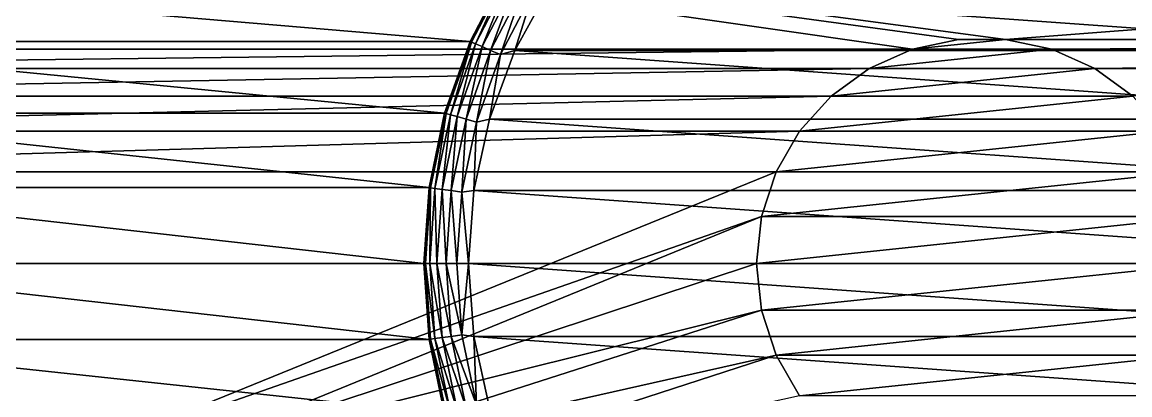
# Model space of a CAD drawing. Extents: x 464 to 15145, y 328 to 7622.
# Drawn here: x 3973 to 6263, y 5550 to 6322 of the extents above; entities that cross this region are included whole.
import ezdxf

# ---------------------------------------------------------------- set-up
doc = ezdxf.new("R2010")
doc.units = 0
doc.layers.get('0').update_dxf_attribs({"linetype": 'CONTINUOUS'})

msp = doc.modelspace()

# ---------------------------------------------------------------- linework, layer by layer
at = {"color": 7}
for points in [[(5813.8, 6265.4, -3744.1), (2408.7, 6265.4, -3744.1), (1152, 6934.5, -3744.1), (5813.8, 6265.4, -3744.1)], [(14457.2, 6934.5, -3744.1), (6006.6, 6285.6, -3744.1), (1152, 6934.5, -3744.1), (14457.2, 6934.5, -3744.1)], [(1152, 6934.5, -3744.1), (6006.6, 6285.6, -3744.1), (5909.2, 6285.6, -3744.1), (1152, 6934.5, -3744.1)], [(1152, 6934.5, -3744.1), (5909.2, 6285.6, -3744.1), (5813.8, 6265.4, -3744.1), (1152, 6934.5, -3744.1)], [(9602.5, 6285.6, -3744.1), (6006.6, 6285.6, -3744.1), (14457.2, 6934.5, -3744.1), (9602.5, 6285.6, -3744.1)], [(3323.2, 6281.7, -4432), (4899.3, 6281.7, -4432), (3250.7, 6421.6, -4432), (3323.2, 6281.7, -4432)], [(3250.7, 6421.6, -4432), (4899.3, 6281.7, -4432), (4971.8, 6421.6, -4432), (3250.7, 6421.6, -4432)], [(4899.3, 6281.7, -5124.5), (4902.2, 6280.5, -5148.4), (4971.8, 6421.6, -5124.5), (4899.3, 6281.7, -5124.5)], [(4899.3, 6281.7, -4432), (4899.3, 6281.7, -5124.5), (4971.8, 6421.6, -4432), (4899.3, 6281.7, -4432)], [(4971.8, 6421.6, -4432), (4899.3, 6281.7, -5124.5), (4971.8, 6421.6, -5124.5), (4971.8, 6421.6, -4432)], [(4971.8, 6421.6, -5124.5), (4902.2, 6280.5, -5148.4), (4974.5, 6420, -5148.4), (4971.8, 6421.6, -5124.5)], [(4902.2, 6280.5, -5148.4), (4910.6, 6276.8, -5170.7), (4974.5, 6420, -5148.4), (4902.2, 6280.5, -5148.4)], [(4910.6, 6276.8, -5170.7), (4982.3, 6415.2, -5170.7), (4974.5, 6420, -5148.4), (4910.6, 6276.8, -5170.7)], [(4910.6, 6276.8, -5170.7), (4924.1, 6271, -5189.8), (4982.3, 6415.2, -5170.7), (4910.6, 6276.8, -5170.7)], [(4924.1, 6271, -5189.8), (4994.9, 6407.5, -5189.8), (4982.3, 6415.2, -5170.7), (4924.1, 6271, -5189.8)], [(4924.1, 6271, -5189.8), (4941.6, 6263.3, -5204.5), (4994.9, 6407.5, -5189.8), (4924.1, 6271, -5189.8)], [(4941.6, 6263.3, -5204.5), (5011.2, 6397.6, -5204.5), (4994.9, 6407.5, -5189.8), (4941.6, 6263.3, -5204.5)], [(4941.6, 6263.3, -5204.5), (4962.1, 6254.5, -5213.7), (5011.2, 6397.6, -5204.5), (4941.6, 6263.3, -5204.5)], [(4962.1, 6254.5, -5213.7), (5030.2, 6386, -5213.7), (5011.2, 6397.6, -5204.5), (4962.1, 6254.5, -5213.7)], [(4992, 6263, -5216.8), (5064.6, 6396, -5216.8), (5030.2, 6386, -5213.7), (4992, 6263, -5216.8)], [(4992, 6263, -5216.8), (6923.8, 6263, -5216.8), (5064.6, 6396, -5216.8), (4992, 6263, -5216.8)], [(5064.6, 6396, -5216.8), (6923.8, 6263, -5216.8), (6851.2, 6396, -5216.8), (5064.6, 6396, -5216.8)], [(4962.1, 6254.5, -5213.7), (4992, 6263, -5216.8), (5030.2, 6386, -5213.7), (4962.1, 6254.5, -5213.7)], [(3375.9, 6133.3, -4432), (4846.5, 6133.3, -4432), (3323.2, 6281.7, -4432), (3375.9, 6133.3, -4432)], [(3323.2, 6281.7, -4432), (4846.5, 6133.3, -4432), (4899.3, 6281.7, -4432), (3323.2, 6281.7, -4432)], [(4846.5, 6133.3, -5124.5), (4849.6, 6132.4, -5148.4), (4899.3, 6281.7, -5124.5), (4846.5, 6133.3, -5124.5)], [(4846.5, 6133.3, -4432), (4846.5, 6133.3, -5124.5), (4899.3, 6281.7, -4432), (4846.5, 6133.3, -4432)], [(4899.3, 6281.7, -4432), (4846.5, 6133.3, -5124.5), (4899.3, 6281.7, -5124.5), (4899.3, 6281.7, -4432)], [(4899.3, 6281.7, -5124.5), (4849.6, 6132.4, -5148.4), (4902.2, 6280.5, -5148.4), (4899.3, 6281.7, -5124.5)], [(4849.6, 6132.4, -5148.4), (4858.5, 6130, -5170.7), (4902.2, 6280.5, -5148.4), (4849.6, 6132.4, -5148.4)], [(4902.2, 6280.5, -5148.4), (4858.5, 6130, -5170.7), (4910.6, 6276.8, -5170.7), (4902.2, 6280.5, -5148.4)], [(4858.5, 6130, -5170.7), (4872.6, 6126, -5189.8), (4910.6, 6276.8, -5170.7), (4858.5, 6130, -5170.7)], [(4872.6, 6126, -5189.8), (4924.1, 6271, -5189.8), (4910.6, 6276.8, -5170.7), (4872.6, 6126, -5189.8)], [(5909.2, 6285.6, -3744.1), (5909.2, 6285.6, -4528.9), (5813.8, 6265.4, -4528.9), (5909.2, 6285.6, -3744.1)], [(5909.2, 6285.6, -3744.1), (5813.8, 6265.4, -4528.9), (5813.8, 6265.4, -3744.1), (5909.2, 6285.6, -3744.1)], [(6102, 6265.4, -4528.9), (5813.8, 6265.4, -4528.9), (6006.6, 6285.6, -4528.9), (6102, 6265.4, -4528.9)], [(6006.6, 6285.6, -4528.9), (5813.8, 6265.4, -4528.9), (5909.2, 6285.6, -4528.9), (6006.6, 6285.6, -4528.9)], [(6006.6, 6285.6, -3744.1), (6006.6, 6285.6, -4528.9), (5909.2, 6285.6, -4528.9), (6006.6, 6285.6, -3744.1)], [(6006.6, 6285.6, -3744.1), (5909.2, 6285.6, -4528.9), (5909.2, 6285.6, -3744.1), (6006.6, 6285.6, -3744.1)], [(9602.5, 6285.6, -3744.1), (6102, 6265.4, -3744.1), (6006.6, 6285.6, -3744.1), (9602.5, 6285.6, -3744.1)], [(6102, 6265.4, -3744.1), (6102, 6265.4, -4528.9), (6006.6, 6285.6, -4528.9), (6102, 6265.4, -3744.1)], [(6102, 6265.4, -3744.1), (6006.6, 6285.6, -4528.9), (6006.6, 6285.6, -3744.1), (6102, 6265.4, -3744.1)], [(9507.1, 6265.4, -3744.1), (6102, 6265.4, -3744.1), (9602.5, 6285.6, -3744.1), (9507.1, 6265.4, -3744.1)], [(5813.8, 6265.4, -3744.1), (2497.7, 6225.7, -3744.1), (2408.7, 6265.4, -3744.1), (5813.8, 6265.4, -3744.1)], [(5724.8, 6225.7, -3744.1), (2497.7, 6225.7, -3744.1), (5813.8, 6265.4, -3744.1), (5724.8, 6225.7, -3744.1)], [(4872.6, 6126, -5189.8), (4891, 6120.8, -5204.5), (4924.1, 6271, -5189.8), (4872.6, 6126, -5189.8)], [(4891, 6120.8, -5204.5), (4941.6, 6263.3, -5204.5), (4924.1, 6271, -5189.8), (4891, 6120.8, -5204.5)], [(4891, 6120.8, -5204.5), (4912.4, 6114.8, -5213.7), (4941.6, 6263.3, -5204.5), (4891, 6120.8, -5204.5)], [(4912.4, 6114.8, -5213.7), (4962.1, 6254.5, -5213.7), (4941.6, 6263.3, -5204.5), (4912.4, 6114.8, -5213.7)], [(4912.4, 6114.8, -5213.7), (4939.1, 6121.1, -5216.8), (4962.1, 6254.5, -5213.7), (4912.4, 6114.8, -5213.7)], [(4939.1, 6121.1, -5216.8), (4992, 6263, -5216.8), (4962.1, 6254.5, -5213.7), (4939.1, 6121.1, -5216.8)], [(4939.1, 6121.1, -5216.8), (6976.7, 6121.1, -5216.8), (4992, 6263, -5216.8), (4939.1, 6121.1, -5216.8)], [(4992, 6263, -5216.8), (6976.7, 6121.1, -5216.8), (6923.8, 6263, -5216.8), (4992, 6263, -5216.8)], [(5813.8, 6265.4, -3744.1), (5813.8, 6265.4, -4528.9), (5724.8, 6225.7, -4528.9), (5813.8, 6265.4, -3744.1)], [(5813.8, 6265.4, -3744.1), (5724.8, 6225.7, -4528.9), (5724.8, 6225.7, -3744.1), (5813.8, 6265.4, -3744.1)], [(6191, 6225.7, -4528.9), (5724.8, 6225.7, -4528.9), (6102, 6265.4, -4528.9), (6191, 6225.7, -4528.9)], [(6102, 6265.4, -4528.9), (5724.8, 6225.7, -4528.9), (5813.8, 6265.4, -4528.9), (6102, 6265.4, -4528.9)], [(9507.1, 6265.4, -3744.1), (6191, 6225.7, -3744.1), (6102, 6265.4, -3744.1), (9507.1, 6265.4, -3744.1)], [(6191, 6225.7, -3744.1), (6191, 6225.7, -4528.9), (6102, 6265.4, -4528.9), (6191, 6225.7, -3744.1)], [(6191, 6225.7, -3744.1), (6102, 6265.4, -4528.9), (6102, 6265.4, -3744.1), (6191, 6225.7, -3744.1)], [(9418.1, 6225.7, -3744.1), (6191, 6225.7, -3744.1), (9507.1, 6265.4, -3744.1), (9418.1, 6225.7, -3744.1)], [(5724.8, 6225.7, -3744.1), (2576.6, 6168.4, -3744.1), (2497.7, 6225.7, -3744.1), (5724.8, 6225.7, -3744.1)], [(5645.9, 6168.4, -3744.1), (2576.6, 6168.4, -3744.1), (5724.8, 6225.7, -3744.1), (5645.9, 6168.4, -3744.1)], [(5724.8, 6225.7, -3744.1), (5724.8, 6225.7, -4528.9), (5645.9, 6168.4, -4528.9), (5724.8, 6225.7, -3744.1)], [(5724.8, 6225.7, -3744.1), (5645.9, 6168.4, -4528.9), (5645.9, 6168.4, -3744.1), (5724.8, 6225.7, -3744.1)], [(6269.9, 6168.4, -4528.9), (5645.9, 6168.4, -4528.9), (6191, 6225.7, -4528.9), (6269.9, 6168.4, -4528.9)], [(6191, 6225.7, -4528.9), (5645.9, 6168.4, -4528.9), (5724.8, 6225.7, -4528.9), (6191, 6225.7, -4528.9)], [(9418.1, 6225.7, -3744.1), (6269.9, 6168.4, -3744.1), (6191, 6225.7, -3744.1), (9418.1, 6225.7, -3744.1)], [(6269.9, 6168.4, -3744.1), (6269.9, 6168.4, -4528.9), (6191, 6225.7, -4528.9), (6269.9, 6168.4, -3744.1)], [(6269.9, 6168.4, -3744.1), (6191, 6225.7, -4528.9), (6191, 6225.7, -3744.1), (6269.9, 6168.4, -3744.1)], [(5645.9, 6168.4, -3744.1), (2641.8, 6096, -3744.1), (2576.6, 6168.4, -3744.1), (5645.9, 6168.4, -3744.1)], [(5580.7, 6096, -3744.1), (2641.8, 6096, -3744.1), (5645.9, 6168.4, -3744.1), (5580.7, 6096, -3744.1)], [(5645.9, 6168.4, -3744.1), (5645.9, 6168.4, -4528.9), (5580.7, 6096, -4528.9), (5645.9, 6168.4, -3744.1)], [(5645.9, 6168.4, -3744.1), (5580.7, 6096, -4528.9), (5580.7, 6096, -3744.1), (5645.9, 6168.4, -3744.1)], [(6335.1, 6096, -4528.9), (5580.7, 6096, -4528.9), (6269.9, 6168.4, -4528.9), (6335.1, 6096, -4528.9)], [(6269.9, 6168.4, -4528.9), (5580.7, 6096, -4528.9), (5645.9, 6168.4, -4528.9), (6269.9, 6168.4, -4528.9)], [(3408, 5979.1, -4432), (4814.5, 5979.1, -4432), (3375.9, 6133.3, -4432), (3408, 5979.1, -4432)], [(3375.9, 6133.3, -4432), (4814.5, 5979.1, -4432), (4846.5, 6133.3, -4432), (3375.9, 6133.3, -4432)], [(4814.5, 5979.1, -5124.5), (4817.6, 5978.6, -5148.4), (4846.5, 6133.3, -5124.5), (4814.5, 5979.1, -5124.5)], [(4814.5, 5979.1, -4432), (4814.5, 5979.1, -5124.5), (4846.5, 6133.3, -4432), (4814.5, 5979.1, -4432)], [(4846.5, 6133.3, -4432), (4814.5, 5979.1, -5124.5), (4846.5, 6133.3, -5124.5), (4846.5, 6133.3, -4432)], [(4846.5, 6133.3, -5124.5), (4817.6, 5978.6, -5148.4), (4849.6, 6132.4, -5148.4), (4846.5, 6133.3, -5124.5)], [(4817.6, 5978.6, -5148.4), (4826.7, 5977.4, -5170.7), (4849.6, 6132.4, -5148.4), (4817.6, 5978.6, -5148.4)], [(4849.6, 6132.4, -5148.4), (4826.7, 5977.4, -5170.7), (4858.5, 6130, -5170.7), (4849.6, 6132.4, -5148.4)], [(4826.7, 5977.4, -5170.7), (4841.3, 5975.4, -5189.8), (4858.5, 6130, -5170.7), (4826.7, 5977.4, -5170.7)], [(4858.5, 6130, -5170.7), (4841.3, 5975.4, -5189.8), (4872.6, 6126, -5189.8), (4858.5, 6130, -5170.7)], [(4841.3, 5975.4, -5189.8), (4860.2, 5972.8, -5204.5), (4872.6, 6126, -5189.8), (4841.3, 5975.4, -5189.8)], [(4860.2, 5972.8, -5204.5), (4891, 6120.8, -5204.5), (4872.6, 6126, -5189.8), (4860.2, 5972.8, -5204.5)], [(4860.2, 5972.8, -5204.5), (4882.3, 5969.7, -5213.7), (4891, 6120.8, -5204.5), (4860.2, 5972.8, -5204.5)], [(4882.3, 5969.7, -5213.7), (4912.4, 6114.8, -5213.7), (4891, 6120.8, -5204.5), (4882.3, 5969.7, -5213.7)], [(4906.9, 5973, -5216.8), (4939.1, 6121.1, -5216.8), (4912.4, 6114.8, -5213.7), (4906.9, 5973, -5216.8)], [(4906.9, 5973, -5216.8), (7008.9, 5973, -5216.8), (4939.1, 6121.1, -5216.8), (4906.9, 5973, -5216.8)], [(4939.1, 6121.1, -5216.8), (7008.9, 5973, -5216.8), (6976.7, 6121.1, -5216.8), (4939.1, 6121.1, -5216.8)], [(5580.7, 6096, -3744.1), (2690.5, 6011.6, -3744.1), (2641.8, 6096, -3744.1), (5580.7, 6096, -3744.1)], [(5531.9, 6011.6, -3744.1), (2690.5, 6011.6, -3744.1), (5580.7, 6096, -3744.1), (5531.9, 6011.6, -3744.1)], [(4882.3, 5969.7, -5213.7), (4906.9, 5973, -5216.8), (4912.4, 6114.8, -5213.7), (4882.3, 5969.7, -5213.7)], [(5580.7, 6096, -3744.1), (5580.7, 6096, -4528.9), (5531.9, 6011.6, -4528.9), (5580.7, 6096, -3744.1)], [(5580.7, 6096, -3744.1), (5531.9, 6011.6, -4528.9), (5531.9, 6011.6, -3744.1), (5580.7, 6096, -3744.1)], [(6383.9, 6011.6, -4528.9), (5531.9, 6011.6, -4528.9), (6335.1, 6096, -4528.9), (6383.9, 6011.6, -4528.9)], [(6335.1, 6096, -4528.9), (5531.9, 6011.6, -4528.9), (5580.7, 6096, -4528.9), (6335.1, 6096, -4528.9)], [(5531.9, 6011.6, -3744.1), (4111.2, 5432.7, -3744.1), (2690.5, 6011.6, -3744.1), (5531.9, 6011.6, -3744.1)], [(4111.2, 5432.7, -3744.1), (2720.7, 5918.9, -3744.1), (2690.5, 6011.6, -3744.1), (4111.2, 5432.7, -3744.1)], [(5501.8, 5918.9, -3744.1), (4111.2, 5432.7, -3744.1), (5531.9, 6011.6, -3744.1), (5501.8, 5918.9, -3744.1)], [(5531.9, 6011.6, -3744.1), (5531.9, 6011.6, -4528.9), (5501.8, 5918.9, -4528.9), (5531.9, 6011.6, -3744.1)], [(5531.9, 6011.6, -3744.1), (5501.8, 5918.9, -4528.9), (5501.8, 5918.9, -3744.1), (5531.9, 6011.6, -3744.1)], [(6414, 5918.9, -4528.9), (5501.8, 5918.9, -4528.9), (6383.9, 6011.6, -4528.9), (6414, 5918.9, -4528.9)], [(6383.9, 6011.6, -4528.9), (5501.8, 5918.9, -4528.9), (5531.9, 6011.6, -4528.9), (6383.9, 6011.6, -4528.9)], [(3418.7, 5821.9, -4432), (4803.7, 5821.9, -4432), (3408, 5979.1, -4432), (3418.7, 5821.9, -4432)], [(3408, 5979.1, -4432), (4803.7, 5821.9, -4432), (4814.5, 5979.1, -4432), (3408, 5979.1, -4432)], [(4803.7, 5821.9, -5124.5), (4806.9, 5821.9, -5148.4), (4814.5, 5979.1, -5124.5), (4803.7, 5821.9, -5124.5)], [(4803.7, 5821.9, -4432), (4803.7, 5821.9, -5124.5), (4814.5, 5979.1, -4432), (4803.7, 5821.9, -4432)], [(4814.5, 5979.1, -4432), (4803.7, 5821.9, -5124.5), (4814.5, 5979.1, -5124.5), (4814.5, 5979.1, -4432)], [(4814.5, 5979.1, -5124.5), (4806.9, 5821.9, -5148.4), (4817.6, 5978.6, -5148.4), (4814.5, 5979.1, -5124.5)], [(4806.9, 5821.9, -5148.4), (4816.1, 5821.9, -5170.7), (4817.6, 5978.6, -5148.4), (4806.9, 5821.9, -5148.4)], [(4817.6, 5978.6, -5148.4), (4816.1, 5821.9, -5170.7), (4826.7, 5977.4, -5170.7), (4817.6, 5978.6, -5148.4)], [(4816.1, 5821.9, -5170.7), (4830.8, 5821.9, -5189.8), (4826.7, 5977.4, -5170.7), (4816.1, 5821.9, -5170.7)], [(4826.7, 5977.4, -5170.7), (4830.8, 5821.9, -5189.8), (4841.3, 5975.4, -5189.8), (4826.7, 5977.4, -5170.7)], [(4830.8, 5821.9, -5189.8), (4849.9, 5821.9, -5204.5), (4841.3, 5975.4, -5189.8), (4830.8, 5821.9, -5189.8)], [(4841.3, 5975.4, -5189.8), (4849.9, 5821.9, -5204.5), (4860.2, 5972.8, -5204.5), (4841.3, 5975.4, -5189.8)], [(4849.9, 5821.9, -5204.5), (4872.2, 5821.9, -5213.7), (4860.2, 5972.8, -5204.5), (4849.9, 5821.9, -5204.5)], [(4872.2, 5821.9, -5213.7), (4882.3, 5969.7, -5213.7), (4860.2, 5972.8, -5204.5), (4872.2, 5821.9, -5213.7)], [(4872.2, 5821.9, -5213.7), (4896.1, 5821.9, -5216.8), (4882.3, 5969.7, -5213.7), (4872.2, 5821.9, -5213.7)], [(4896.1, 5821.9, -5216.8), (4906.9, 5973, -5216.8), (4882.3, 5969.7, -5213.7), (4896.1, 5821.9, -5216.8)], [(7019.7, 5821.9, -5216.8), (4906.9, 5973, -5216.8), (4896.1, 5821.9, -5216.8), (7019.7, 5821.9, -5216.8)], [(7008.9, 5973, -5216.8), (4906.9, 5973, -5216.8), (7019.7, 5821.9, -5216.8), (7008.9, 5973, -5216.8)], [(3935.6, 5422, -3744.1), (2720.7, 5918.9, -3744.1), (4111.2, 5432.7, -3744.1), (3935.6, 5422, -3744.1)], [(5501.8, 5918.9, -3744.1), (4286.9, 5422, -3744.1), (4111.2, 5432.7, -3744.1), (5501.8, 5918.9, -3744.1)], [(5491.6, 5821.9, -3744.1), (4286.9, 5422, -3744.1), (5501.8, 5918.9, -3744.1), (5491.6, 5821.9, -3744.1)], [(5501.8, 5918.9, -3744.1), (5501.8, 5918.9, -4528.9), (5491.6, 5821.9, -4528.9), (5501.8, 5918.9, -3744.1)], [(5501.8, 5918.9, -3744.1), (5491.6, 5821.9, -4528.9), (5491.6, 5821.9, -3744.1), (5501.8, 5918.9, -3744.1)], [(6424.2, 5821.9, -4528.9), (5491.6, 5821.9, -4528.9), (6414, 5918.9, -4528.9), (6424.2, 5821.9, -4528.9)], [(6414, 5918.9, -4528.9), (5491.6, 5821.9, -4528.9), (5501.8, 5918.9, -4528.9), (6414, 5918.9, -4528.9)], [(3408, 5664.7, -4432), (4814.5, 5664.7, -4432), (3418.7, 5821.9, -4432), (3408, 5664.7, -4432)], [(3418.7, 5821.9, -4432), (4814.5, 5664.7, -4432), (4803.7, 5821.9, -4432), (3418.7, 5821.9, -4432)], [(5501.8, 5725, -3744.1), (4286.9, 5422, -3744.1), (5491.6, 5821.9, -3744.1), (5501.8, 5725, -3744.1)], [(4814.5, 5664.7, -5124.5), (4817.6, 5665.2, -5148.4), (4803.7, 5821.9, -5124.5), (4814.5, 5664.7, -5124.5)], [(4803.7, 5821.9, -5124.5), (4817.6, 5665.2, -5148.4), (4806.9, 5821.9, -5148.4), (4803.7, 5821.9, -5124.5)], [(4814.5, 5664.7, -4432), (4814.5, 5664.7, -5124.5), (4803.7, 5821.9, -4432), (4814.5, 5664.7, -4432)], [(4803.7, 5821.9, -4432), (4814.5, 5664.7, -5124.5), (4803.7, 5821.9, -5124.5), (4803.7, 5821.9, -4432)], [(4816.1, 5821.9, -5170.7), (4806.9, 5821.9, -5148.4), (4826.7, 5666.4, -5170.7), (4816.1, 5821.9, -5170.7)], [(4826.7, 5666.4, -5170.7), (4806.9, 5821.9, -5148.4), (4817.6, 5665.2, -5148.4), (4826.7, 5666.4, -5170.7)], [(4830.8, 5821.9, -5189.8), (4816.1, 5821.9, -5170.7), (4841.3, 5668.4, -5189.8), (4830.8, 5821.9, -5189.8)], [(4841.3, 5668.4, -5189.8), (4816.1, 5821.9, -5170.7), (4826.7, 5666.4, -5170.7), (4841.3, 5668.4, -5189.8)], [(4849.9, 5821.9, -5204.5), (4830.8, 5821.9, -5189.8), (4860.2, 5671, -5204.5), (4849.9, 5821.9, -5204.5)], [(4860.2, 5671, -5204.5), (4830.8, 5821.9, -5189.8), (4841.3, 5668.4, -5189.8), (4860.2, 5671, -5204.5)], [(4882.3, 5674.1, -5213.7), (4872.2, 5821.9, -5213.7), (4849.9, 5821.9, -5204.5), (4882.3, 5674.1, -5213.7)], [(4860.2, 5671, -5204.5), (4882.3, 5674.1, -5213.7), (4849.9, 5821.9, -5204.5), (4860.2, 5671, -5204.5)], [(4882.3, 5674.1, -5213.7), (4896.1, 5821.9, -5216.8), (4872.2, 5821.9, -5213.7), (4882.3, 5674.1, -5213.7)], [(4882.3, 5674.1, -5213.7), (4906.9, 5670.8, -5216.8), (4896.1, 5821.9, -5216.8), (4882.3, 5674.1, -5213.7)], [(7019.7, 5821.9, -5216.8), (4896.1, 5821.9, -5216.8), (7008.9, 5670.8, -5216.8), (7019.7, 5821.9, -5216.8)], [(7008.9, 5670.8, -5216.8), (4896.1, 5821.9, -5216.8), (4906.9, 5670.8, -5216.8), (7008.9, 5670.8, -5216.8)], [(5491.6, 5821.9, -3744.1), (5491.6, 5821.9, -4528.9), (5501.8, 5725, -4528.9), (5491.6, 5821.9, -3744.1)], [(5491.6, 5821.9, -3744.1), (5501.8, 5725, -4528.9), (5501.8, 5725, -3744.1), (5491.6, 5821.9, -3744.1)], [(6424.2, 5821.9, -4528.9), (5501.8, 5725, -4528.9), (5491.6, 5821.9, -4528.9), (6424.2, 5821.9, -4528.9)], [(6414, 5725, -4528.9), (5501.8, 5725, -4528.9), (6424.2, 5821.9, -4528.9), (6414, 5725, -4528.9)], [(5501.8, 5725, -3744.1), (4460, 5390.3, -3744.1), (4286.9, 5422, -3744.1), (5501.8, 5725, -3744.1)], [(5531.9, 5632.3, -3744.1), (4460, 5390.3, -3744.1), (5501.8, 5725, -3744.1), (5531.9, 5632.3, -3744.1)], [(5501.8, 5725, -3744.1), (5501.8, 5725, -4528.9), (5531.9, 5632.3, -4528.9), (5501.8, 5725, -3744.1)], [(5501.8, 5725, -3744.1), (5531.9, 5632.3, -4528.9), (5531.9, 5632.3, -3744.1), (5501.8, 5725, -3744.1)], [(5501.8, 5725, -4528.9), (6414, 5725, -4528.9), (5531.9, 5632.3, -4528.9), (5501.8, 5725, -4528.9)], [(5531.9, 5632.3, -4528.9), (6414, 5725, -4528.9), (6383.9, 5632.3, -4528.9), (5531.9, 5632.3, -4528.9)], [(3375.9, 5510.5, -4432), (4846.5, 5510.5, -4432), (3408, 5664.7, -4432), (3375.9, 5510.5, -4432)], [(3408, 5664.7, -4432), (4846.5, 5510.5, -4432), (4814.5, 5664.7, -4432), (3408, 5664.7, -4432)], [(4814.5, 5664.7, -5124.5), (4849.6, 5511.4, -5148.4), (4817.6, 5665.2, -5148.4), (4814.5, 5664.7, -5124.5)], [(4846.5, 5510.5, -5124.5), (4849.6, 5511.4, -5148.4), (4814.5, 5664.7, -5124.5), (4846.5, 5510.5, -5124.5)], [(4846.5, 5510.5, -4432), (4846.5, 5510.5, -5124.5), (4814.5, 5664.7, -4432), (4846.5, 5510.5, -4432)], [(4814.5, 5664.7, -4432), (4846.5, 5510.5, -5124.5), (4814.5, 5664.7, -5124.5), (4814.5, 5664.7, -4432)], [(4826.7, 5666.4, -5170.7), (4817.6, 5665.2, -5148.4), (4858.5, 5513.9, -5170.7), (4826.7, 5666.4, -5170.7)], [(4858.5, 5513.9, -5170.7), (4817.6, 5665.2, -5148.4), (4849.6, 5511.4, -5148.4), (4858.5, 5513.9, -5170.7)], [(4841.3, 5668.4, -5189.8), (4826.7, 5666.4, -5170.7), (4872.6, 5517.8, -5189.8), (4841.3, 5668.4, -5189.8)], [(4872.6, 5517.8, -5189.8), (4826.7, 5666.4, -5170.7), (4858.5, 5513.9, -5170.7), (4872.6, 5517.8, -5189.8)], [(4860.2, 5671, -5204.5), (4841.3, 5668.4, -5189.8), (4891, 5523, -5204.5), (4860.2, 5671, -5204.5)], [(4891, 5523, -5204.5), (4841.3, 5668.4, -5189.8), (4872.6, 5517.8, -5189.8), (4891, 5523, -5204.5)], [(4912.4, 5529, -5213.7), (4882.3, 5674.1, -5213.7), (4860.2, 5671, -5204.5), (4912.4, 5529, -5213.7)], [(4912.4, 5529, -5213.7), (4860.2, 5671, -5204.5), (4891, 5523, -5204.5), (4912.4, 5529, -5213.7)], [(4912.4, 5529, -5213.7), (4906.9, 5670.8, -5216.8), (4882.3, 5674.1, -5213.7), (4912.4, 5529, -5213.7)], [(4912.4, 5529, -5213.7), (4939.1, 5522.8, -5216.8), (4906.9, 5670.8, -5216.8), (4912.4, 5529, -5213.7)], [(7008.9, 5670.8, -5216.8), (4906.9, 5670.8, -5216.8), (6976.7, 5522.8, -5216.8), (7008.9, 5670.8, -5216.8)], [(6976.7, 5522.8, -5216.8), (4906.9, 5670.8, -5216.8), (4939.1, 5522.8, -5216.8), (6976.7, 5522.8, -5216.8)], [(5531.9, 5632.3, -3744.1), (4628, 5337.9, -3744.1), (4460, 5390.3, -3744.1), (5531.9, 5632.3, -3744.1)], [(5580.7, 5547.8, -3744.1), (4628, 5337.9, -3744.1), (5531.9, 5632.3, -3744.1), (5580.7, 5547.8, -3744.1)], [(5531.9, 5632.3, -3744.1), (5531.9, 5632.3, -4528.9), (5580.7, 5547.8, -4528.9), (5531.9, 5632.3, -3744.1)], [(5531.9, 5632.3, -3744.1), (5580.7, 5547.8, -4528.9), (5580.7, 5547.8, -3744.1), (5531.9, 5632.3, -3744.1)], [(5531.9, 5632.3, -4528.9), (6383.9, 5632.3, -4528.9), (5580.7, 5547.8, -4528.9), (5531.9, 5632.3, -4528.9)], [(5580.7, 5547.8, -4528.9), (6383.9, 5632.3, -4528.9), (6335.1, 5547.8, -4528.9), (5580.7, 5547.8, -4528.9)]]:
    msp.add_3dface(points, dxfattribs=at)

doc.saveas('drawing.dxf')
